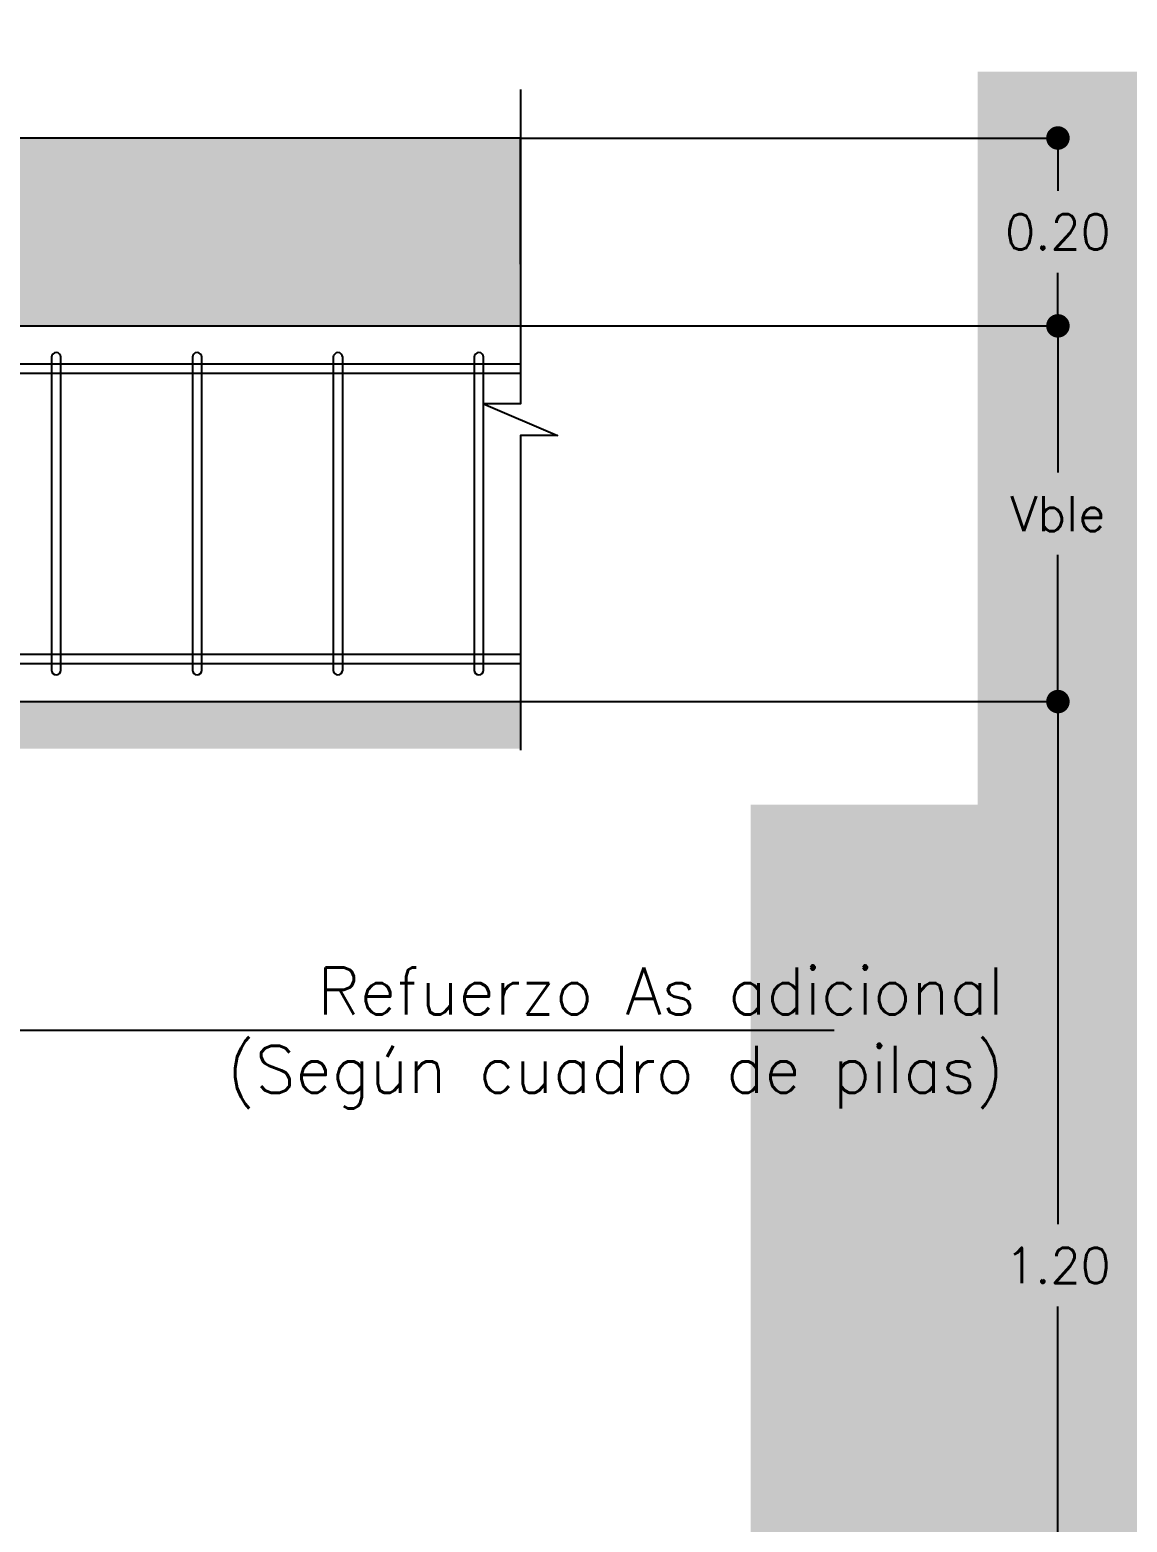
# Model space of a CAD drawing. Header units: millimetres. Extents: x -0.7 to 82.3, y -14.8 to 42.8.
# Drawn here: x 25.392 to 26.56, y -1.178 to 0.41 of the extents above; entities that cross this region are included whole.
import ezdxf
from ezdxf import colors
from ezdxf.entities.mleader import LeaderData, LeaderLine
from ezdxf.enums import TextEntityAlignment as Align
from ezdxf.math import Vec2, Vec3

# ---------------------------------------------------------------- set-up
doc = ezdxf.new("R2018")
doc.units = ezdxf.units.MM
doc.header["$LTSCALE"] = 0.01
doc.header["$PDMODE"] = 3
for name, color, linetype in [('FC_BORDES', 4, 'Continuous'), ('FC_COTAS', 1, 'Continuous'), ('FC_ESTRIBOS', 3, 'Continuous'), ('FC_HATCH 251', 251, 'Continuous'), ('FC_HATCH 253', 253, 'Continuous'), ('FC_LINEA CORTE', 1, 'Continuous'), ('FC_R-80', 11, 'Continuous'), ('FC_REFUERZO 2', 1, 'Continuous')]:
    doc.layers.add(name, color=color, linetype=linetype)
doc.styles.add('FC_TEXT1', font='romans.shx')
doc.styles.get("Standard").update_dxf_attribs({"font": 'romans.shx'})
doc.dimstyles.new('FC_COTAS', dxfattribs={"dimtxt": 0.0015, "dimasz": 0.001, "dimexe": 0, "dimexo": 0, "dimgap": 0.001, "dimtad": 1, "dimtih": 1, "dimtoh": 1, "dimzin": 0, "dimdsep": 46, "dimtxsty": 'FC_TEXT1', "dimblk": 'DOT', "dimcen": 0.09, "dimclrd": 256, "dimclre": 256, "dimclrt": 256, "dimadec": 0, "dimazin": 0, "dimtfac": 1, "dimtix": 1, "dimtmove": 2, "dimatfit": 3, "dimfxl": 1.002, "dimtolj": 1, "dimtzin": 0, "dimlwd": -1, "dimarcsym": 0})
doc.dimstyles.new('FC_COTAS$7', dxfattribs={"dimtxt": 0.002, "dimasz": 0.002, "dimexe": 0, "dimexo": 0, "dimgap": 0.000375, "dimtad": 2, "dimtih": 1, "dimtoh": 1, "dimzin": 0, "dimdsep": 46, "dimtxsty": 'FC_TEXT1', "dimblk": 'DOT', "dimcen": 0.09, "dimclrd": 256, "dimclre": 256, "dimclrt": 11, "dimadec": 0, "dimazin": 0, "dimtfac": 1, "dimtix": 1, "dimtmove": 2, "dimatfit": 3, "dimfxl": 1.002, "dimtolj": 1, "dimtzin": 0, "dimlwd": -1, "dimarcsym": 0})

# ---------------------------------------------------------------- blocks, each defined once
blk = doc.blocks.new('*U274')
at = {"color": 0}
blk.add_lwpolyline([(0.1665, 0.0003), (-0.1665, 0.0003, 1), (-0.1665, -0.0097), (0.1665, -0.0097, 1)], format="xyb", close=True, dxfattribs=at)
blk = doc.blocks.new('*U276')
at = {"layer": 'FC_R-80', "lineweight": 25, "flags": 104}
blk.add_attdef('N+00.00', text='', height=0.002, dxfattribs=at).set_placement((-0.029227, 0.002821), align=Align.BOTTOM_LEFT)
blk = doc.blocks.new('*U277')
at = {"layer": 'FC_R-80', "lineweight": 25, "flags": 104}
blk.add_attdef('N+00.00', text='', height=0.002, dxfattribs=at).set_placement((-0.029227, 0.002821), align=Align.BOTTOM_LEFT)
blk = doc.blocks.new('*U280')
at = {"layer": 'FC_LINEA CORTE'}
blk.add_lwpolyline([(0, 0.014065), (0, 0.000675), (-0.001575, 0.000675), (0.001575, -0.000675), (0, -0.000675), (0, -0.014065)], dxfattribs=at)
blk = doc.blocks.new('_Dot')
at = {"color": 0, "linetype": 'ByBlock', "lineweight": -2}
blk.add_line((-0.5, 0), (-1, 0), dxfattribs=at)
at = {"color": 0, "linetype": 'ByBlock', "const_width": 0.5}
blk.add_lwpolyline([(-0.25, 0, 1), (0.25, 0, 1)], format="xyb", close=True, dxfattribs=at)
blk = doc.blocks.new('*D289')
at = {"layer": 'Defpoints', "color": 0, "ltscale": 1.5, "transparency": 16777216}
for p in [(25.9143, 0.2953), (25.9143, 0.0953), (26.4865, 0.0953)]:
    blk.add_point(p, dxfattribs=at)
at = {"layer": 'FC_COTAS', "lineweight": -2, "ltscale": 1.5, "transparency": 16777216}
for p, q in [((25.9143, 0.2953), (26.4865, 0.2953)), ((25.9143, 0.0953), (26.4865, 0.0953))]:
    blk.add_line(p, q, dxfattribs=at)
at = {"layer": 'FC_COTAS', "ltscale": 1.5, "transparency": 16777216}
for p, q in [((26.4865, 0.2703), (26.4865, 0.2391)), ((26.4865, 0.1203), (26.4865, 0.1516))]:
    blk.add_line(p, q, dxfattribs=at)
at = {"layer": 'FC_COTAS', "ltscale": 1.5, "transparency": 16777216, "xscale": 0.025, "yscale": 0.025, "zscale": 0.025}
for p, rotation in [((26.4865, 0.2953), 90), ((26.4865, 0.0953), 270)]:
    blk.add_blockref('_Dot', p, dxfattribs=dict(at, rotation=rotation))
at = {"layer": 'FC_COTAS', "ltscale": 1.5, "transparency": 16777216, "insert": (26.4865, 0.1953), "char_height": 0.0375, "attachment_point": 5, "style": 'FC_TEXT1'}
blk.add_mtext('\\A1;0.20', dxfattribs=at)
blk = doc.blocks.new('*D346')
at = {"layer": 'Defpoints', "color": 0, "ltscale": 1.5, "transparency": 16777216}
for p in [(25.9143, 0.0953), (25.9143, -0.3047), (26.4865, -0.3047)]:
    blk.add_point(p, dxfattribs=at)
at = {"layer": 'FC_COTAS', "lineweight": -2, "ltscale": 1.5, "transparency": 16777216}
for p, q in [((25.9143, 0.0953), (26.4865, 0.0953)), ((25.9143, -0.3047), (26.4865, -0.3047))]:
    blk.add_line(p, q, dxfattribs=at)
at = {"layer": 'FC_COTAS', "ltscale": 1.5, "transparency": 16777216}
for p, q in [((26.4865, 0.0703), (26.4865, -0.0609)), ((26.4865, -0.2797), (26.4865, -0.1484))]:
    blk.add_line(p, q, dxfattribs=at)
at = {"layer": 'FC_COTAS', "ltscale": 1.5, "transparency": 16777216, "xscale": 0.025, "yscale": 0.025, "zscale": 0.025}
for p, rotation in [((26.4865, 0.0953), 90), ((26.4865, -0.3047), 270)]:
    blk.add_blockref('_Dot', p, dxfattribs=dict(at, rotation=rotation))
at = {"layer": 'FC_COTAS', "ltscale": 1.5, "transparency": 16777216, "insert": (26.4865, -0.1047), "char_height": 0.0375, "attachment_point": 5, "style": 'FC_TEXT1'}
blk.add_mtext('\\A1;Vble', dxfattribs=at)
blk = doc.blocks.new('*D290')
at = {"layer": 'Defpoints', "color": 0, "ltscale": 1.5, "transparency": 16777216}
for p in [(25.9143, -0.3047), (25.1393, -1.5053), (26.4865, -1.5053)]:
    blk.add_point(p, dxfattribs=at)
at = {"layer": 'FC_COTAS', "lineweight": -2, "ltscale": 1.5, "transparency": 16777216}
for p, q in [((25.9143, -0.3047), (26.4865, -0.3047)), ((25.1393, -1.5053), (26.4865, -1.5053))]:
    blk.add_line(p, q, dxfattribs=at)
at = {"layer": 'FC_COTAS', "ltscale": 1.5, "transparency": 16777216}
for p, q in [((26.4865, -0.3297), (26.4865, -0.8612)), ((26.4865, -1.4803), (26.4865, -0.9487))]:
    blk.add_line(p, q, dxfattribs=at)
at = {"layer": 'FC_COTAS', "ltscale": 1.5, "transparency": 16777216, "xscale": 0.025, "yscale": 0.025, "zscale": 0.025}
for p, rotation in [((26.4865, -0.3047), 90), ((26.4865, -1.5053), 270)]:
    blk.add_blockref('_Dot', p, dxfattribs=dict(at, rotation=rotation))
at = {"layer": 'FC_COTAS', "ltscale": 1.5, "transparency": 16777216, "insert": (26.4865, -0.905), "char_height": 0.0375, "attachment_point": 5, "style": 'FC_TEXT1'}
blk.add_mtext('\\A1;1.20', dxfattribs=at)

msp = doc.modelspace()

# ---------------------------------------------------------------- hatches: boundary and pattern name
at = {"layer": 'FC_HATCH 251', "ltscale": 0.9}
h = msp.add_hatch(dxfattribs=at)
h.set_pattern_fill('AR-CONC', color=256, scale=0.0005, angle=45)
h.set_pattern_definition([(95, (-3.623225, -25.25981), (0.07004733, 0.05877669), [0.009525, -0.104775]), (40, (-3.623225, -25.25981), (-0.08000923, 0.05508836), [0.00762, -0.0838203]), (145.45144, (-3.61739, -25.25491), (-0.0099619, 0.11386505), [0.008095, -0.08904512]), (91.1842, (-3.64119, -25.24185), (0.11070512, 0.0809767), [0.0142875, -0.1571625]), (141.63556, (-3.63196, -25.2351), (-0.0035433, 0.1714134), [0.0121425, -0.1335678]), (36.18415, (-3.64119, -25.24185), (-0.0035433, 0.1714134), [0.01143, -0.12572987]), (66, (-3.627715, -25.23736), (0.08975999, 0.01744757), [0.009525, -0.104775]), (11, (-3.627715, -25.23736), (-0.04326996, 0.0869706), [0.00762, -0.08382]), (116.45145, (-3.620235, -25.235905), (0.04649003, 0.10441817), [0.008095, -0.08904497]), (82.5, (-3.623225, -25.25981), (-0.028802735, 0.030986707), [0, -0.082804, 0, -0.08509, 0, -0.0841375]), (52.5, (-3.623225, -25.25981), (-0.011794864, 0.0590435), [0, -0.048514, 0, -0.080899, 0, -0.0320675]), (12.5, (-3.64325, -25.279836), (0.049963932, 0.045913098), [0, -0.03175, 0, -0.09906, 0, -0.131445]), (2.5, (-3.65223, -25.288816), (0.04338195, 0.0613612), [0, -0.041275, 0, -0.065786, 0, -0.093345])])
h.paths.add_polyline_path([(24.5143, 0.2953), (23.5143, 0.2953), (23.5143, 0.1953), (24.5143, 0.1953)])
h.paths.add_polyline_path([(25.9143, 0.2953), (24.9143, 0.2953), (24.9143, 0.1953), (25.9143, 0.1953)])
at = {"layer": 'FC_HATCH 253', "ltscale": 0.9}
h = msp.add_hatch(dxfattribs=at)
h.set_pattern_fill('GRAVEL', color=256, scale=0.005, style=0)
h.set_pattern_definition([(228.0127875, (-2643.109211, -1728.984142), (-1.01600000008, -1.14299999993), [0.017086072, -1.691524182]), (184.969741, (-2643.120641, -1728.996842), (1.523999999397, 0.127000007235), [0.029320236, -2.9027024447]), (132.5104471, (-2643.149851, -1728.999382), (1.270000000536, -1.396999999512), [0.020674076, -2.0467361397]), (267.273689, (-2643.199381, -1729.031132), (0.127000000266, 2.539999999987), [0.026700226, -2.6433218713]), (292.83365418, (-2643.200651, -1729.057802), (-0.635000000053, 1.523999999978), [0.026181685, -2.5919903873]), (357.273689, (-2643.190491, -1729.081932), (-2.539999999987, 0.127000000266), [0.026700226, -2.6433218713]), (37.69424047, (-2643.163821, -1729.083202), (-1.650999999927, -1.270000000095), [0.035309683, -3.4956557657]), (72.25532837, (-2643.135881, -1729.061612), (0.889000000239, 2.793999999924), [0.033335976, -3.30026283]), (121.42956562, (-2643.125721, -1729.029862), (-1.016000000144, 1.650999999911), [0.02679065, -2.652277285]), (175.2363583, (-2643.139691, -1729.007002), (1.39699999998, -0.12700000022), [0.030585664, -1.4986968475]), (222.3974378, (-2643.170171, -1729.004462), (-1.523999999951, -1.397000000053), [0.039553896, -3.9158386256]), (138.81407483, (-2643.073651, -1729.032402), (-0.888999999947, 0.76200000006), [0.013500227, -1.336528291]), (171.4692344, (-2643.083811, -1729.023512), (1.651000000044, -0.253999999712), [0.025684099, -2.54273195]), (225, (-2643.10921, -1729.0197), (-2e-17, -0.127), [0.017960467, -0.1616446554]), (203.1985905, (-2643.118101, -1729.004462), (0.63500000002, 0.253999999955), [0.009672066, -0.9575311184]), (291.8014095, (-2643.126991, -1729.008272), (-0.12700000003, 0.38099999999), [0.013678281, -0.6702376495]), (30.9637565, (-2643.121911, -1729.020972), (0.38100000001, 0.25399999999), [0.022215983, -0.7183149076]), (161.5650512, (-2643.10286, -1729.00954), (0.254, -0.127), [0.016064357, -0.385544906]), (16.38954033, (-2643.200651, -1729.008272), (1.27, 0.381), [0.0225044, -2.2279413336]), (70.34617594, (-2643.179061, -1729.001922), (-0.508000000046, -1.396999999984), [0.018879947, -1.869110784]), (293.1985905, (-2643.102861, -1728.984142), (-0.25399999996, 0.63500000002), [0.019344005, -0.9478591794]), (343.61045967, (-2643.095241, -1729.001922), (-1.270000000027, 0.380999999911), [0.0225044, -2.2279413336]), (339.4439548, (-2643.200651, -1729.087012), (-0.635, 0.254), [0.02170176, -1.0633867157]), (294.7751406, (-2643.180331, -1729.094632), (-0.635000000756, 1.396999999656), [0.018183606, -1.800179669]), (66.8014095, (-2643.101591, -1729.111142), (0.25399999996, 0.63500000002), [0.019344005, -0.9478591794]), (17.35402464, (-2643.093971, -1729.093362), (-1.650999999967, -0.508000000107), [0.021289137, -2.107618799]), (69.4439548, (-2643.163821, -1729.111142), (-0.254000000004, -0.635), [0.01085088, -1.0742375957]), (101.3099325, (-2643.10921, -1729.111142), (-0.127, 0.508), [0.00647573, -0.641099748]), (165.9637565, (-2643.11048, -1729.104792), (0.381, -0.127), [0.026181685, -0.4974527295]), (186.00900596, (-2643.135881, -1729.098442), (1.269999999993, 0.127000000066), [0.02426335, -2.402068243]), (303.6900675, (-2643.12191, -1729.032402), (-0.127, 0.254), [0.018316194, -0.439588818]), (353.15722659, (-2643.111751, -1729.047642), (2.159000000013, -0.253999999887), [0.031977838, -3.165800453]), (60.9453959, (-2643.080001, -1729.051452), (-0.508000000014, -0.88899999999), [0.013075412, -1.294469616]), (90, (-2643.07365, -1729.04002), (-0.127, 0.127), [0.00762, -0.11938]), (120.25643716, (-2643.138421, -1729.094632), (0.507999999938, -0.889000000035), [0.017643348, -1.7466970387]), (48.0127875, (-2643.147311, -1729.079392), (1.016000000084, 1.142999999926), [0.034172144, -1.67443811]), (0, (-2643.12445, -1729.05399), (0.127, 0.127), [0.03302, -0.09398]), (325.3048465, (-2643.091431, -1729.053992), (1.270000000481, -0.888999999313), [0.020080478, -1.987965836]), (254.0546041, (-2643.074921, -1729.065422), (-0.12699999999, -0.508), [0.018491454, -0.906082502]), (207.64597536, (-2643.080001, -1729.083202), (-2.413000000089, -1.2699999998315), [0.030107255, -2.980623221]), (175.42607874, (-2643.106671, -1729.097172), (-1.651, 0.127), [0.031851473, -3.153292323])])
h.paths.add_polyline_path([(24.5143, 0.1953), (23.5143, 0.1953), (23.5143, 0.0953), (24.5143, 0.0953)])
h.paths.add_polyline_path([(25.9143, 0.1953), (24.9143, 0.1953), (24.9143, 0.0953), (25.9143, 0.0953)])
h = msp.add_hatch(dxfattribs=at)
h.set_pattern_fill('EARTH', color=256, scale=0.008, angle=45)
h.set_pattern_definition([(45, (2.376775, -25.25981), (7e-18, 0.07184205), [0.0508, -0.0508]), (45, (2.363305, -25.24634), (7e-18, 0.07184205), [0.0508, -0.0508]), (45, (2.349834, -25.23287), (7e-18, 0.07184205), [0.0508, -0.0508]), (135, (2.349834, -25.22389), (-0.07184205, 7e-18), [0.0508, -0.0508]), (135, (2.363305, -25.21042), (-0.07184205, 7e-18), [0.0508, -0.0508]), (135, (2.376775, -25.19695), (-0.07184205, 7e-18), [0.0508, -0.0508])])
h.paths.add_polyline_path([(24.2143, -0.3047), (23.5143, -0.3047), (23.5143, -0.3547), (24.1643, -0.3547), (24.1643, -3.0827), (24.2143, -3.0827)])
h.paths.add_polyline_path([(25.2643, -0.3547), (25.9143, -0.3547), (25.9143, -0.3047), (25.2143, -0.3047), (25.2143, -3.0827), (25.2643, -3.0827)])
h.paths.add_polyline_path([(25.2143, -3.0827), (25.2143, -3.4247), (25.3143, -3.8039), (25.3143, -4.0039), (24.1143, -4.0039), (24.1143, -3.8039), (24.2143, -3.4247), (24.2143, -3.0827), (24.1643, -3.0827), (24.1643, -3.4182), (24.0643, -3.7975), (24.0643, -4.0539), (25.3643, -4.0539), (25.3643, -3.7975), (25.2643, -3.4182), (25.2643, -3.0834)])

# ---------------------------------------------------------------- linework, layer by layer
at = {"layer": 'FC_BORDES', "ltscale": 0.9}
for points in [[(24.9143, 0.8453), (24.9143, 0.0953), (25.9143, 0.0953)], [(23.5143, -0.3047), (24.2143, -0.3047), (24.2143, -3.4247), (24.1143, -3.8039), (24.1143, -4.0039), (25.3143, -4.0039), (25.3143, -3.8039), (25.2143, -3.4247), (25.2143, -0.3047), (25.9143, -0.3047)]]:
    msp.add_lwpolyline(points, dxfattribs=at)
at = {"layer": 'FC_HATCH 253'}
msp.add_lwpolyline([(25.9143, 0.2953), (24.9159, 0.2953)], dxfattribs=at)
at = {"layer": 'FC_LINEA CORTE', "ltscale": 0.9}
msp.add_lwpolyline([(25.9143, 0.1611), (25.9143, 0.2953)], dxfattribs=at)
at = {"layer": 'FC_REFUERZO 2', "color": 252}
for points in [[(23.5143, 0.0549), (25.9143, 0.0549)], [(23.5143, 0.0449), (25.9143, 0.0449)], [(25.1393, -0.2542), (25.9143, -0.2542)], [(25.1393, -0.2642), (25.9143, -0.2642)]]:
    msp.add_lwpolyline(points, dxfattribs=at)

# ---------------------------------------------------------------- dimensions: what is measured, and where the dimension line sits
at = {"layer": 'FC_COTAS', "ltscale": 1.5}
for base, p1, p2, picture, middle in [((26.4865, 0.0953), (25.9143, 0.2953), (25.9143, 0.0953), '*D289', (26.4865, 0.1953)), ((26.4865, -1.5053), (25.9143, -0.3047), (25.1393, -1.5053), '*D290', (26.4865, -0.905))]:
    dim = msp.add_linear_dim(base=base, p1=p1, p2=p2, angle=90, dimstyle='FC_COTAS', override={"dimscale": 0, "dimtix": 1, "dimtofl": 1, "dimtmove": 2, "dimatfit": 1}, dxfattribs=at)
    dim.commit()
    dim.dimension.update_dxf_attribs({"geometry": picture, "text_midpoint": middle})
dim = msp.add_linear_dim(base=(26.4865, -0.3047), p1=(25.9143, 0.0953), p2=(25.9143, -0.3047), angle=90, text='Vble', dimstyle='FC_COTAS', override={"dimscale": 0, "dimtix": 1, "dimtofl": 1, "dimtmove": 2, "dimatfit": 1}, dxfattribs=at)
dim.commit()
dim.dimension.update_dxf_attribs({"geometry": '*D346', "text_midpoint": (26.4865, -0.1047)})

# ---------------------------------------------------------------- leaders
at = {"layer": 'FC_COTAS', "ltscale": 1.5, "annotation_type": 0, "has_hookline": 1, "hookline_direction": 0, "text_width": 1.2381}
msp.add_leader([(25.141, 0.0953), (25.189, 0.5044), (25.191, 0.5044)], dimstyle='FC_COTAS$7', override={"dimscale": 0, "dimgap": 0.0005, "dimtad": 1}, dxfattribs=at)
at = {"layer": 'FC_COTAS', "ltscale": 1.5}
ml = msp.add_multileader_mtext('Standard', dxfattribs=at)
ml.set_content('Refuerzo As adicional\\P(Según cuadro de pilas)', color=11, style='FC_TEXT1')
ml.set_leader_properties()
ml.build(insert=Vec2(0, 0))
ml.multileader.update_dxf_attribs({"text_left_attachment_type": 6, "text_right_attachment_type": 6, "dogleg_length": 0.008, "arrow_head_size": 0.05, "scale": 25})
ctx = ml.context
ctx.base_point, ctx.scale, ctx.char_height, ctx.arrow_head_size, ctx.landing_gap_size, ctx.plane_origin = Vec3(25.4683, -0.6544), 25, 0.05, 0.05, 0.025, Vec3(25.1093, -0.6544)
ctx.left_attachment, ctx.right_attachment, ctx.text_align_type = 6, 6, 2
notes = []
notes.append((ctx, [(0, (1, 1, 0), (25.4376, -0.6544), (1, 0), 0.0308, [(1, [(25.1093, -0.6544), (24.3193, -0.6544)], 0, [])])]))
ctx.mtext.insert, ctx.mtext.alignment, ctx.mtext.line_spacing_style, ctx.mtext.flow_direction = Vec3(26.4291, -0.5878), 3, 2, 5
for ctx, leaders in notes:
    for number, flags, end, landing, length, lines in leaders:
        leader = LeaderData()
        leader.index, (leader.has_last_leader_line, leader.has_dogleg_vector, leader.attachment_direction) = number, flags
        leader.last_leader_point, leader.dogleg_vector, leader.dogleg_length = Vec3(end), Vec3(landing), length
        for number, points, colour, breaks in lines:
            line = LeaderLine()
            line.index, line.vertices, line.color, line.breaks = number, Vec3.list(points), colors.encode_raw_color(colour), breaks
            leader.lines.append(line)
        ctx.leaders.append(leader)

# ---------------------------------------------------------------- next in the draw order: block references
at = {"layer": 'FC_ESTRIBOS', "color": 252, "rotation": 90}
for p in [(25.4154, -0.1047), (25.5654, -0.1047), (25.7154, -0.1047), (25.8654, -0.1047)]:
    msp.add_blockref('*U274', p, dxfattribs=at)

# ---------------------------------------------------------------- next in the draw order: block references
at = {"layer": 'FC_COTAS'}
ref = msp.add_blockref('*U276', (23.5143, 0.2953), dxfattribs=dict(at, xscale=25, yscale=25, zscale=25))
lines = msp.add_mtext('N.P.A+0.00', dxfattribs={"layer": 'FC_R-80', "lineweight": 25, "insert": (22.7836, 0.3659), "char_height": 2.5, "attachment_point": 1})
ref.add_attrib('N+00.00', '', (22.7836, 0.3659), dxfattribs={"flags": 104}).embed_mtext(lines)
ref = msp.add_blockref('*U277', (23.5143, 0.0953), dxfattribs=dict(at, xscale=25, yscale=25, zscale=25))
lines = msp.add_mtext('Fundación N-0.20', dxfattribs={"layer": 'FC_R-80', "lineweight": 25, "insert": (22.7836, 0.1659), "char_height": 2.5, "attachment_point": 1})
ref.add_attrib('N+00.00', '', (22.7836, 0.1659), dxfattribs={"flags": 104}).embed_mtext(lines)
at = {"layer": 'FC_LINEA CORTE', "xscale": 25, "yscale": 25, "zscale": 25}
msp.add_blockref('*U280', (25.9143, -0.0047), dxfattribs=at)

doc.saveas('drawing.dxf')
